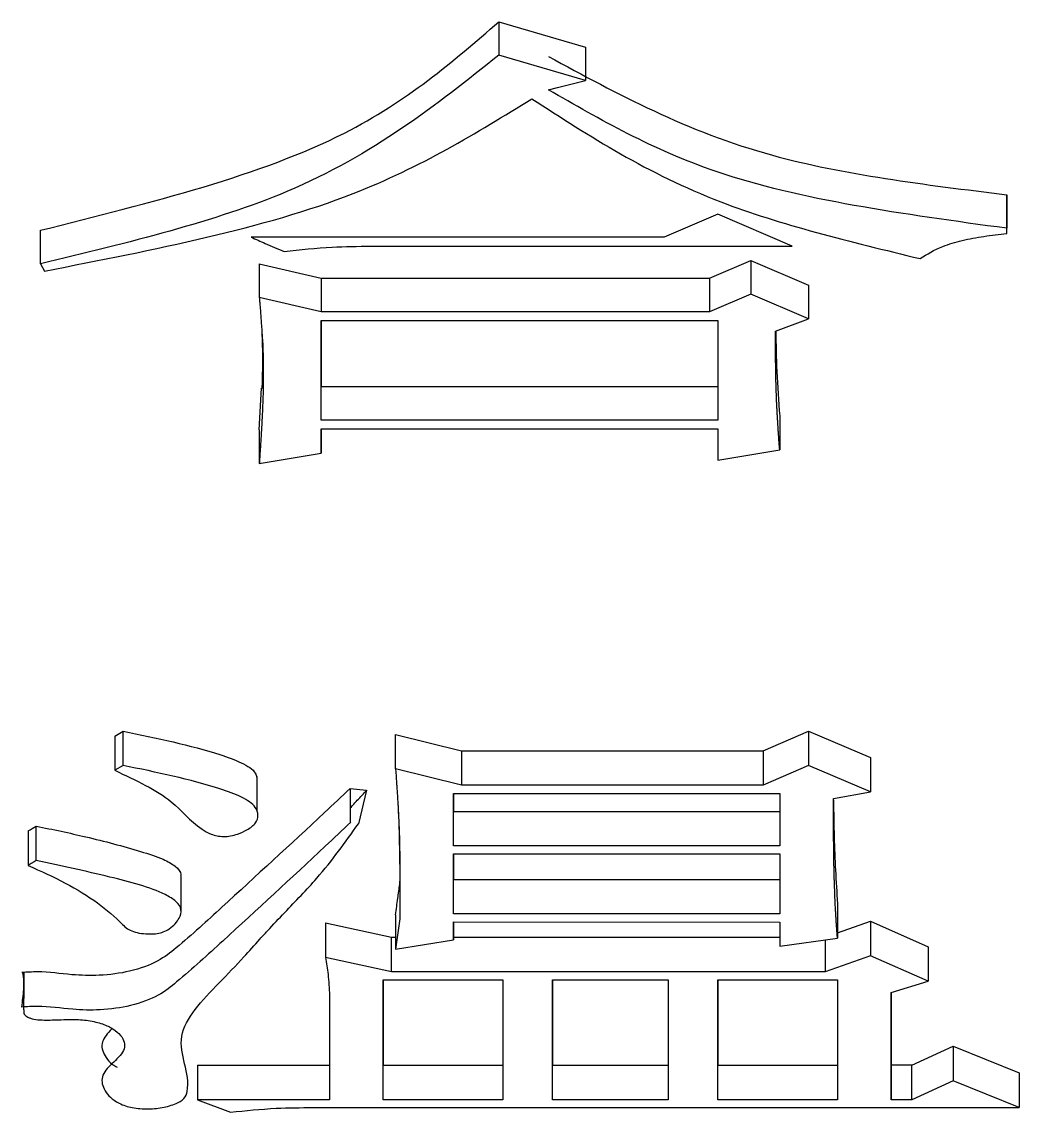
# Model space of a CAD drawing. Header units: millimetres. Extents: x 2126 to 3741, y 477 to 1658.
# Drawn here: x 2358.219 to 2360.832, y 819.694 to 822.55 of the extents above; entities that cross this region are included whole.
import ezdxf

# ---------------------------------------------------------------- set-up
doc = ezdxf.new("R2010")
doc.units = ezdxf.units.MM

msp = doc.modelspace()

# ---------------------------------------------------------------- linework, layer by layer
at = {"color": 7, "linetype": 'Continuous', "lineweight": 25}
for p, q in [((2359.4689, 822.5497), (2359.696, 822.4831)), ((2359.696, 822.483), (2359.696, 822.3957)), ((2359.696, 822.3957), (2359.4689, 822.4625)), ((2360.7994, 822.0968), (2360.7994, 822.0089)), ((2360.7994, 821.9949), (2360.7994, 822.0828)), ((2360.0422, 822.0463), (2359.9016, 821.9855)), ((2360.2369, 821.9622), (2360.0422, 822.0463)), ((2358.2681, 821.9157), (2358.2681, 822.0037)), ((2359.9016, 821.9855), (2358.8198, 821.9856)), ((2360.7994, 821.9949), (2360.7994, 822.0089)), ((2359.1335, 821.9622), (2360.2369, 821.9622)), ((2358.2681, 821.9157), (2358.279, 821.8971)), ((2358.8415, 821.9156), (2358.8415, 821.8275)), ((2358.8415, 821.9156), (2359.0037, 821.8787)), ((2360.0206, 821.8787), (2360.1287, 821.9249)), ((2360.1287, 821.9249), (2360.2802, 821.8602)), ((2360.1287, 821.9249), (2360.1287, 821.8368)), ((2359.0037, 821.8787), (2359.0037, 821.7905)), ((2359.0037, 821.8787), (2360.0206, 821.8787)), ((2360.0206, 821.8787), (2360.0206, 821.7905)), ((2360.2802, 821.8602), (2360.2802, 821.772)), ((2359.0037, 821.7905), (2358.8415, 821.8275)), ((2360.1287, 821.8368), (2360.0206, 821.7905)), ((2360.2802, 821.772), (2360.1287, 821.8368)), ((2360.0206, 821.7905), (2359.0037, 821.7905)), ((2359.0037, 821.7674), (2360.0422, 821.7674)), ((2359.0037, 821.5062), (2359.0037, 821.7674)), ((2359.0037, 821.7674), (2359.0037, 821.5947)), ((2360.0422, 821.7674), (2360.0422, 821.5062)), ((2360.1936, 821.7398), (2360.2802, 821.772)), ((2358.8415, 821.4814), (2358.8469, 821.5904)), ((2359.0037, 821.5062), (2359.0037, 821.5947)), ((2359.0037, 821.5947), (2360.0422, 821.5947)), ((2360.0422, 821.5062), (2359.0037, 821.5062)), ((2360.2045, 821.5176), (2360.2045, 821.4289)), ((2358.8415, 821.4814), (2358.8415, 821.3927)), ((2359.0037, 821.4199), (2359.0037, 821.4834)), ((2359.0037, 821.4834), (2360.0422, 821.4834)), ((2359.0037, 821.4834), (2359.0037, 821.4199)), ((2360.0422, 821.4834), (2360.0422, 821.4017)), ((2358.8415, 821.3927), (2359.0037, 821.4199)), ((2360.0422, 821.4017), (2360.2045, 821.4289)), ((2358.4629, 820.6791), (2358.4845, 820.692)), ((2358.4629, 820.6791), (2358.4629, 820.5894)), ((2359.1985, 820.5937), (2359.1985, 820.6834)), ((2359.1985, 820.6834), (2359.3715, 820.6403)), ((2360.1612, 820.6402), (2360.2802, 820.692)), ((2360.2802, 820.692), (2360.4425, 820.623)), ((2360.2802, 820.692), (2360.2802, 820.6023)), ((2359.3715, 820.6403), (2359.3715, 820.5505)), ((2359.3715, 820.6403), (2360.1612, 820.6402)), ((2360.1612, 820.6402), (2360.1612, 820.5505)), ((2360.4425, 820.623), (2360.4425, 820.5332)), ((2358.4845, 820.6023), (2358.4629, 820.5894)), ((2359.3715, 820.5505), (2359.1985, 820.5937)), ((2360.2802, 820.6023), (2360.1612, 820.5505)), ((2360.4425, 820.5332), (2360.2802, 820.6023)), ((2358.836, 820.4829), (2358.836, 820.5728)), ((2359.0795, 820.5415), (2359.1227, 820.5372)), ((2359.1227, 820.5372), (2359.1011, 820.4494)), ((2359.3499, 820.5289), (2360.2045, 820.5289)), ((2359.3499, 820.3917), (2359.3499, 820.5289)), ((2359.3499, 820.5289), (2359.3499, 820.4817)), ((2360.1612, 820.5505), (2359.3715, 820.5505)), ((2360.2045, 820.5289), (2360.2045, 820.3917)), ((2360.3451, 820.516), (2360.4425, 820.5332)), ((2359.3499, 820.3917), (2359.3499, 820.4817)), ((2359.3499, 820.4817), (2360.2045, 820.4816)), ((2358.2574, 820.3533), (2358.2574, 820.4433)), ((2358.2358, 820.4306), (2358.2358, 820.3405)), ((2360.2045, 820.3917), (2359.3499, 820.3917)), ((2359.3499, 820.3703), (2360.2045, 820.3703)), ((2359.3499, 820.2133), (2359.3499, 820.3703)), ((2359.3499, 820.3703), (2359.3499, 820.3035)), ((2360.2045, 820.3703), (2360.2045, 820.2133)), ((2358.6366, 820.2214), (2358.6366, 820.3125)), ((2359.2093, 820.2908), (2359.2093, 820.2987)), ((2359.3499, 820.2133), (2359.3499, 820.3035)), ((2359.3499, 820.3035), (2360.2045, 820.3035)), ((2359.2093, 820.2908), (2359.2093, 820.2006)), ((2360.2045, 820.2133), (2359.3499, 820.2133)), ((2360.3559, 820.2403), (2360.3559, 820.15)), ((2359.0146, 820.19), (2359.1877, 820.1523)), ((2359.0146, 820.19), (2359.0146, 820.0996)), ((2359.1985, 820.2109), (2359.1985, 820.1206)), ((2359.2093, 820.2006), (2359.1985, 820.1206)), ((2359.3499, 820.1922), (2360.2045, 820.1921)), ((2359.3499, 820.1458), (2359.3499, 820.1922)), ((2359.3499, 820.1922), (2359.3499, 820.1458)), ((2360.2045, 820.1921), (2360.2045, 820.129)), ((2360.3559, 820.1637), (2360.4425, 820.1942)), ((2360.4425, 820.1942), (2360.5939, 820.1273)), ((2360.4425, 820.1942), (2360.4425, 820.1038)), ((2359.1877, 820.0619), (2359.1877, 820.1523)), ((2359.1877, 820.1523), (2359.1985, 820.1523)), ((2359.1985, 820.1206), (2359.3499, 820.1458)), ((2359.3499, 820.1523), (2360.2045, 820.1523)), ((2360.2045, 820.129), (2360.3559, 820.15)), ((2360.3235, 820.1455), (2360.3235, 820.0619)), ((2360.5939, 820.1273), (2360.5939, 820.0368)), ((2359.1877, 820.0619), (2359.0146, 820.0996)), ((2360.4425, 820.1038), (2360.3235, 820.0619)), ((2360.5939, 820.0368), (2360.4425, 820.1038)), ((2358.2249, 819.9618), (2358.2249, 820.0524)), ((2359.166, 820.041), (2359.4797, 820.041)), ((2359.166, 819.7268), (2359.166, 820.041)), ((2359.166, 820.041), (2359.166, 819.8176)), ((2360.3235, 820.0619), (2359.1877, 820.0619)), ((2359.4797, 820.041), (2359.4797, 819.7267)), ((2359.6095, 820.041), (2359.9124, 820.041)), ((2359.6095, 819.7267), (2359.6095, 820.041)), ((2359.6095, 820.041), (2359.6095, 819.8176)), ((2359.9124, 820.041), (2359.9124, 819.7267)), ((2360.0422, 820.041), (2360.3559, 820.041)), ((2360.0422, 819.7267), (2360.0422, 820.041)), ((2360.0422, 820.041), (2360.0422, 819.8176)), ((2360.3559, 820.041), (2360.3559, 819.7267)), ((2360.4966, 820.0076), (2360.5939, 820.0368)), ((2360.5506, 819.8176), (2360.6588, 819.8667)), ((2360.6588, 819.8667), (2360.6588, 819.7759)), ((2360.6588, 819.8667), (2360.8319, 819.7972)), ((2358.6793, 819.8176), (2359.0254, 819.8176)), ((2359.166, 819.7268), (2359.166, 819.8176)), ((2359.166, 819.8176), (2359.4797, 819.8176)), ((2359.6095, 819.7267), (2359.6095, 819.8176)), ((2359.6095, 819.8176), (2359.9124, 819.8176)), ((2360.0422, 819.7267), (2360.0422, 819.8176)), ((2360.0422, 819.8176), (2360.3559, 819.8176)), ((2360.4966, 819.8176), (2360.4966, 819.7267)), ((2360.5506, 819.8176), (2360.4966, 819.8176)), ((2360.5506, 819.7267), (2360.5506, 819.8176)), ((2360.8319, 819.7972), (2360.8319, 819.7063)), ((2360.6588, 819.7759), (2360.5506, 819.7267)), ((2360.8319, 819.7063), (2360.6588, 819.7759)), ((2358.6793, 819.7268), (2358.7658, 819.6941)), ((2359.0254, 819.7268), (2358.6793, 819.7268)), ((2359.4797, 819.7267), (2359.166, 819.7268)), ((2359.9124, 819.7267), (2359.6095, 819.7267)), ((2360.3559, 819.7267), (2360.0422, 819.7267)), ((2360.5506, 819.7267), (2360.4966, 819.7267)), ((2358.9821, 819.7063), (2360.8319, 819.7063))]:
    msp.add_line(p, q, dxfattribs=at)
at = {"color": 7, "linetype": 'Continuous', "lineweight": 25, "flags": 128}
for points in [[(2359.5987, 822.3719), (2359.623, 822.3778), (2359.6473, 822.3838), (2359.6717, 822.3897), (2359.696, 822.3957)], [(2360.7994, 822.0828), (2360.7994, 822.0906), (2360.7994, 822.0968)], [(2358.4845, 820.6023), (2358.4845, 820.6356), (2358.4845, 820.6638), (2358.4845, 820.692)], [(2359.0795, 820.5415), (2359.0795, 820.5011), (2359.0795, 820.4763), (2359.0795, 820.4516)], [(2358.2358, 820.4306), (2358.2413, 820.4338), (2358.2468, 820.4371), (2358.2574, 820.4433)], [(2358.2574, 820.3533), (2358.2519, 820.3501), (2358.2438, 820.3453), (2358.2358, 820.3405)], [(2358.6793, 819.8176), (2358.6793, 819.7949), (2358.6793, 819.7722), (2358.6793, 819.7495), (2358.6793, 819.7268)]]:
    msp.add_lwpolyline(points, dxfattribs=at)
at = {"color": 7, "linetype": 'Continuous', "lineweight": 25}
for points, knots in [([(2358.2681, 822.0037), (2358.5585, 822.0762), (2359.0684, 822.2035), (2359.3483, 822.4455), (2359.4689, 822.5497)], [0, 0, 0, 0, 0.5693609, 1, 1, 1, 1]), ([(2359.4689, 822.5497), (2359.4689, 822.5424), (2359.4688, 822.5277), (2359.4688, 822.4986), (2359.4689, 822.4769), (2359.4689, 822.4625)], [0, 0, 0, 0, 0.252356, 0.504904, 1, 1, 1, 1]), ([(2359.4689, 822.4625), (2359.305, 822.3318), (2359.0067, 822.094), (2358.4976, 821.9711), (2358.2681, 821.9157)], [0, 0, 0, 0, 0.549466, 1, 1, 1, 1]), ([(2359.5987, 822.4593), (2359.7794, 822.3609), (2360.1081, 822.1818), (2360.5848, 822.1232), (2360.7994, 822.0968)], [0, 0, 0, 0, 0.5499053, 1, 1, 1, 1]), ([(2360.7994, 822.0089), (2360.5284, 822.0458), (2360.0516, 822.1109), (2359.7352, 822.2932), (2359.5987, 822.3719)], [0, 0, 0, 0, 0.568428, 1, 1, 1, 1]), ([(2358.279, 821.8971), (2358.5666, 821.953), (2359.0736, 822.0516), (2359.4099, 822.2586), (2359.5554, 822.3481)], [0, 0, 0, 0, 0.567325, 1, 1, 1, 1]), ([(2359.5554, 822.3481), (2359.7068, 822.2502), (2359.9814, 822.0725), (2360.3892, 821.9739), (2360.5722, 821.9296)], [0, 0, 0, 0, 0.551247, 1, 1, 1, 1]), ([(2358.8198, 821.9856), (2358.8322, 821.9802), (2358.8528, 821.9713), (2358.8816, 821.9589), (2358.8981, 821.9518), (2358.9064, 821.9483)], [0, 0, 0, 0, 0.428307, 0.714154, 1, 1, 1, 1]), ([(2360.5722, 821.9296), (2360.5906, 821.9411), (2360.6213, 821.9602), (2360.6822, 821.978), (2360.7392, 821.9887), (2360.7793, 821.9928), (2360.7994, 821.9949)], [0, 0, 0, 0, 0.329917, 0.550134, 0.774051, 1, 1, 1, 1]), ([(2358.9064, 821.9482), (2358.9482, 821.9528), (2359.023, 821.961), (2359.0997, 821.9618), (2359.1335, 821.9622)], [0, 0, 0, 0, 0.5590432, 1, 1, 1, 1]), ([(2358.8415, 821.8275), (2358.8419, 821.8231), (2358.8425, 821.8166), (2358.8434, 821.8056), (2358.8442, 821.7947), (2358.845, 821.7838), (2358.8458, 821.7728), (2358.8464, 821.7641), (2358.847, 821.7554), (2358.8475, 821.7488), (2358.8485, 821.7357), (2358.8517, 821.6899), (2358.8522, 821.6442), (2358.8518, 821.6031), (2358.8517, 821.5944), (2358.8515, 821.5857), (2358.8513, 821.5771), (2358.8511, 821.5684), (2358.8508, 821.5598), (2358.8505, 821.5533), (2358.8503, 821.5479), (2358.8501, 821.5425), (2358.8499, 821.5382), (2358.8498, 821.5338), (2358.8496, 821.5295), (2358.8494, 821.5252), (2358.8491, 821.5198), (2358.8489, 821.5155), (2358.8487, 821.5112), (2358.8485, 821.5069), (2358.8483, 821.5026), (2358.848, 821.4972), (2358.8478, 821.4929), (2358.8475, 821.4886), (2358.8473, 821.4843), (2358.847, 821.48), (2358.8468, 821.4756), (2358.8465, 821.4713), (2358.8463, 821.467), (2358.846, 821.4617), (2358.8457, 821.4574), (2358.8454, 821.452), (2358.8451, 821.4477), (2358.8448, 821.4434), (2358.8445, 821.4391), (2358.8443, 821.4348), (2358.8439, 821.4294), (2358.8436, 821.4252), (2358.8433, 821.4209), (2358.8431, 821.4166), (2358.8428, 821.4123), (2358.8425, 821.408), (2358.8422, 821.4038), (2358.8419, 821.3987), (2358.8416, 821.3947), (2358.8415, 821.3927)], [0, 0, 0, 0, 0.029904, 0.044856, 0.07476, 0.104664, 0.119616, 0.14952, 0.164472, 0.179424, 0.194376, 0.254184, 0.493446, 0.508398, 0.538302, 0.553254, 0.568206, 0.59811, 0.613062, 0.628014, 0.642966, 0.650442, 0.665394, 0.67287, 0.680346, 0.695298, 0.702774, 0.717726, 0.725202, 0.732678, 0.74763, 0.755106, 0.770057, 0.777533, 0.785009, 0.799961, 0.807437, 0.814913, 0.829865, 0.837341, 0.852293, 0.859769, 0.874721, 0.882197, 0.889673, 0.904625, 0.912101, 0.927053, 0.934529, 0.942005, 0.956957, 0.964433, 0.971909, 0.985954, 1, 1, 1, 1]), ([(2358.8477, 821.7463), (2358.8487, 821.7234), (2358.8503, 821.6894), (2358.8493, 821.6244), (2358.8486, 821.5995), (2358.8481, 821.5886), (2358.8482, 821.5896), (2358.8482, 821.5899)], [0, 0, 0, 0, 0.522823, 0.776202, 0.909765, 0.965766, 1, 1, 1, 1]), ([(2360.2045, 821.4289), (2360.204, 821.4352), (2360.2033, 821.4447), (2360.2024, 821.4573), (2360.2018, 821.4667), (2360.2011, 821.4762), (2360.2005, 821.4857), (2360.1999, 821.4951), (2360.1994, 821.503), (2360.199, 821.5094), (2360.1987, 821.5141), (2360.1985, 821.5189), (2360.1982, 821.5236), (2360.1979, 821.5283), (2360.1977, 821.5331), (2360.1974, 821.5378), (2360.1972, 821.5426), (2360.197, 821.5473), (2360.1967, 821.5521), (2360.1965, 821.5569), (2360.1963, 821.5616), (2360.1961, 821.5664), (2360.196, 821.5711), (2360.1958, 821.5759), (2360.1956, 821.5807), (2360.1955, 821.5854), (2360.1953, 821.5902), (2360.1952, 821.5949), (2360.195, 821.5997), (2360.1949, 821.6045), (2360.1948, 821.6092), (2360.1947, 821.614), (2360.1946, 821.6188), (2360.1945, 821.6236), (2360.1944, 821.6283), (2360.1944, 821.6331), (2360.1943, 821.6379), (2360.1942, 821.6427), (2360.1941, 821.6474), (2360.1941, 821.6522), (2360.194, 821.657), (2360.194, 821.6634), (2360.1939, 821.6698), (2360.1939, 821.6761), (2360.1938, 821.6809), (2360.1938, 821.6857), (2360.1938, 821.6905), (2360.1938, 821.6953), (2360.1937, 821.7001), (2360.1937, 821.7049), (2360.1937, 821.7097), (2360.1937, 821.7145), (2360.1937, 821.7185), (2360.1937, 821.7217), (2360.1937, 821.7241), (2360.1937, 821.7265), (2360.1937, 821.7289), (2360.1937, 821.7313), (2360.1936, 821.7337), (2360.1936, 821.7365), (2360.1936, 821.7385), (2360.1936, 821.7398)], [0, 0, 0, 0, 0.061285, 0.091928, 0.12257, 0.153213, 0.183855, 0.214498, 0.24514, 0.260462, 0.275783, 0.291104, 0.306426, 0.321747, 0.337068, 0.352389, 0.367711, 0.383032, 0.398353, 0.413674, 0.428996, 0.444317, 0.459638, 0.47496, 0.490281, 0.505602, 0.520923, 0.536245, 0.551566, 0.566887, 0.582209, 0.59753, 0.612851, 0.628172, 0.643494, 0.658815, 0.674136, 0.689457, 0.704779, 0.7201, 0.735421, 0.750743, 0.781385, 0.796706, 0.812028, 0.827349, 0.84267, 0.857991, 0.873313, 0.888634, 0.903955, 0.919277, 0.934598, 0.942258, 0.949919, 0.95758, 0.96524, 0.972901, 0.980562, 0.988222, 1, 1, 1, 1]), ([(2360.1943, 821.74), (2360.1949, 821.7046), (2360.1962, 821.6301), (2360.2016, 821.5563), (2360.2045, 821.5176)], [0, 0, 0, 0, 0.474595, 1, 1, 1, 1]), ([(2358.4845, 820.692), (2358.5729, 820.6738), (2358.6839, 820.6509), (2358.7956, 820.6106), (2358.8302, 820.5892), (2358.8336, 820.5753), (2358.8345, 820.5719)], [0, 0, 0, 0, 0.631295, 0.792978, 0.948304, 1, 1, 1, 1]), ([(2358.4629, 820.5894), (2358.5179, 820.5635), (2358.6154, 820.5177), (2358.662, 820.4524), (2358.7097, 820.4237), (2358.7301, 820.4176), (2358.7481, 820.4154), (2358.7673, 820.4175), (2358.7887, 820.4235), (2358.8131, 820.4344), (2358.834, 820.4512), (2358.8401, 820.4719), (2358.8325, 820.4962), (2358.7965, 820.5208), (2358.6829, 820.5611), (2358.5725, 820.5841), (2358.4845, 820.6023)], [0, 0, 0, 0, 0.207454, 0.367231, 0.400729, 0.416588, 0.431291, 0.448091, 0.466661, 0.497247, 0.538505, 0.578637, 0.620092, 0.68235, 0.74713, 1, 1, 1, 1]), ([(2359.1985, 820.5937), (2359.1986, 820.5916), (2359.1988, 820.5884), (2359.1992, 820.5831), (2359.1996, 820.5779), (2359.2, 820.5716), (2359.2004, 820.5653), (2359.2009, 820.559), (2359.2013, 820.5527), (2359.2018, 820.5443), (2359.2025, 820.5338), (2359.2033, 820.5212), (2359.2041, 820.5086), (2359.2056, 820.4835), (2359.207, 820.4543), (2359.2081, 820.4251), (2359.2085, 820.4105), (2359.2087, 820.4001), (2359.209, 820.3897), (2359.2092, 820.3772), (2359.2094, 820.3648), (2359.2096, 820.3523), (2359.2097, 820.3399), (2359.2097, 820.3274), (2359.2098, 820.315), (2359.2098, 820.3026), (2359.2098, 820.2922), (2359.2098, 820.284), (2359.2098, 820.2778), (2359.2098, 820.2716), (2359.2097, 820.2654), (2359.2097, 820.2592), (2359.2097, 820.253), (2359.2096, 820.2468), (2359.2096, 820.2407), (2359.2095, 820.2345), (2359.2095, 820.2283), (2359.2095, 820.2231), (2359.2094, 820.219), (2359.2094, 820.2159), (2359.2094, 820.2129), (2359.2094, 820.2098), (2359.2093, 820.2072), (2359.2093, 820.2041), (2359.2093, 820.2021), (2359.2093, 820.2006)], [0, 0, 0, 0, 0.015876, 0.023814, 0.03969, 0.055566, 0.071442, 0.087319, 0.103195, 0.119071, 0.150823, 0.182575, 0.214327, 0.246079, 0.373089, 0.436594, 0.468346, 0.484222, 0.515974, 0.547726, 0.579478, 0.611231, 0.642983, 0.674735, 0.706487, 0.738239, 0.769992, 0.785868, 0.801744, 0.81762, 0.833496, 0.849372, 0.865248, 0.881124, 0.897, 0.912876, 0.928753, 0.944629, 0.952567, 0.960505, 0.968443, 0.976381, 0.984319, 0.988288, 1, 1, 1, 1]), ([(2359.0795, 820.5415), (2359.0572, 820.5206), (2358.9456, 820.416), (2358.7932, 820.2766), (2358.6525, 820.147), (2358.5789, 820.0882), (2358.5082, 820.062), (2358.4266, 820.0506), (2358.3434, 820.0532), (2358.2774, 820.0634), (2358.2331, 820.0607), (2358.2194, 820.0599)], [0, 0, 0, 0, 0.1024351, 0.5121529, 0.6908177, 0.7518366, 0.8136757, 0.8676501, 0.91383, 0.9734792, 1, 1, 1, 1]), ([(2359.0795, 820.4908), (2359.0878, 820.4997), (2359.1004, 820.5133), (2359.1142, 820.5282), (2359.1202, 820.5345), (2359.1219, 820.5364), (2359.1225, 820.537), (2359.1227, 820.5372)], [0, 0, 0, 0, 0.57762, 0.877327, 0.960792, 0.985928, 1, 1, 1, 1]), ([(2360.3559, 820.15), (2360.3558, 820.152), (2360.3553, 820.1578), (2360.3546, 820.1676), (2360.3537, 820.1793), (2360.353, 820.1891), (2360.3524, 820.197), (2360.3521, 820.2029), (2360.3517, 820.2087), (2360.3514, 820.2146), (2360.351, 820.2205), (2360.3507, 820.2264), (2360.3504, 820.2323), (2360.3499, 820.2441), (2360.3482, 820.2854), (2360.3468, 820.3328), (2360.3463, 820.3744), (2360.3461, 820.3863), (2360.346, 820.3922), (2360.346, 820.3982), (2360.3459, 820.4041), (2360.3458, 820.4101), (2360.3458, 820.4161), (2360.3457, 820.422), (2360.3457, 820.428), (2360.3456, 820.434), (2360.3456, 820.4399), (2360.3455, 820.4459), (2360.3455, 820.4519), (2360.3454, 820.4578), (2360.3454, 820.4628), (2360.3454, 820.4668), (2360.3454, 820.4698), (2360.3453, 820.4728), (2360.3453, 820.4758), (2360.3453, 820.4788), (2360.3453, 820.4818), (2360.3453, 820.4848), (2360.3453, 820.4878), (2360.3452, 820.4908), (2360.3452, 820.4937), (2360.3452, 820.4967), (2360.3452, 820.4997), (2360.3452, 820.5027), (2360.3452, 820.5057), (2360.3451, 820.5087), (2360.3451, 820.5122), (2360.3451, 820.5146), (2360.3451, 820.516)], [0, 0, 0, 0, 0.016204, 0.048613, 0.081022, 0.11343, 0.129634, 0.145839, 0.162043, 0.178247, 0.194452, 0.210656, 0.22686, 0.243065, 0.307882, 0.567153, 0.631971, 0.648175, 0.664379, 0.680583, 0.696788, 0.712992, 0.729196, 0.745401, 0.761605, 0.777809, 0.794014, 0.810218, 0.826422, 0.842626, 0.858831, 0.866933, 0.875035, 0.883137, 0.891239, 0.899342, 0.907444, 0.915546, 0.923648, 0.93175, 0.939852, 0.947954, 0.956057, 0.964159, 0.972261, 0.980363, 0.988465, 1, 1, 1, 1]), ([(2360.3457, 820.5117), (2360.3457, 820.5112), (2360.3459, 820.4787), (2360.3469, 820.3879), (2360.3524, 820.2984), (2360.3559, 820.2403)], [0, 0, 0, 0, 0.005708, 0.354347, 1, 1, 1, 1]), ([(2359.2056, 820.4826), (2359.2069, 820.4454), (2359.2088, 820.3895), (2359.2093, 820.3296), (2359.2093, 820.2957), (2359.2093, 820.2946), (2359.2093, 820.2945)], [0, 0, 0, 0, 0.5664829, 0.8519745, 0.9816337, 1, 1, 1, 1]), ([(2359.0813, 820.4533), (2359.059, 820.4324), (2358.9476, 820.3278), (2358.7959, 820.1879), (2358.6537, 820.0582), (2358.5809, 819.9988), (2358.5107, 819.972), (2358.4289, 819.9602), (2358.3447, 819.9624), (2358.2781, 819.9729), (2358.233, 819.9702), (2358.2194, 819.9693)], [0, 0, 0, 0, 0.102062, 0.510275, 0.689515, 0.750609, 0.812535, 0.866745, 0.912849, 0.973626, 1, 1, 1, 1]), ([(2358.2249, 819.9618), (2358.2244, 819.9589), (2358.2232, 819.953), (2358.23, 819.946), (2358.2382, 819.9414), (2358.2494, 819.9377), (2358.2737, 819.9346), (2358.3043, 819.9357), (2358.3322, 819.9367), (2358.3605, 819.9374), (2358.3944, 819.935), (2358.4316, 819.9259), (2358.4605, 819.9123), (2358.4792, 819.8957), (2358.4891, 819.8778), (2358.4895, 819.8533), (2358.4598, 819.8254), (2358.4251, 819.7917), (2358.4313, 819.7545), (2358.4538, 819.7281), (2358.4815, 819.7137), (2358.4989, 819.7078), (2358.5185, 819.704), (2358.5397, 819.7024), (2358.5613, 819.7026), (2358.5824, 819.7048), (2358.6022, 819.7091), (2358.6198, 819.7149), (2358.6345, 819.7219), (2358.6489, 819.7327), (2358.6653, 819.7904), (2358.6002, 819.8935), (2358.7149, 820.0104), (2358.7946, 820.0929), (2358.833, 820.1361), (2358.8537, 820.159), (2358.8753, 820.1825), (2358.9208, 820.231), (2359.0106, 820.3224), (2359.0669, 820.4015), (2359.1011, 820.4494)], [0, 0, 0, 0, 0.0074279, 0.0151088, 0.018668, 0.0222618, 0.0303146, 0.0455372, 0.055335, 0.060934, 0.0765041, 0.0919131, 0.1068343, 0.1230066, 0.1386606, 0.1541664, 0.1852101, 0.2165399, 0.2480608, 0.27952, 0.2881035, 0.2959962, 0.3035999, 0.3113608, 0.3192842, 0.3270087, 0.3349183, 0.3433715, 0.3513163, 0.3590478, 0.3751738, 0.500216, 0.6249565, 0.6874438, 0.7294723, 0.7423687, 0.7498533, 0.7933768, 0.8747081, 1, 1, 1, 1]), ([(2358.2574, 820.4434), (2358.3009, 820.4343), (2358.3953, 820.4147), (2358.5054, 820.3851), (2358.5865, 820.3597), (2358.6229, 820.3388), (2358.6375, 820.3224), (2358.6356, 820.3135), (2358.6353, 820.3122)], [0, 0, 0, 0, 0.286852, 0.622404, 0.772133, 0.876755, 0.981673, 1, 1, 1, 1]), ([(2358.2358, 820.3405), (2358.2693, 820.3255), (2358.3707, 820.2798), (2358.4501, 820.2209), (2358.4939, 820.1748), (2358.5112, 820.1666), (2358.5325, 820.1618), (2358.5544, 820.1603), (2358.5746, 820.1617), (2358.5923, 820.1663), (2358.6155, 820.1793), (2358.6319, 820.1995), (2358.6397, 820.2244), (2358.6261, 820.2464), (2358.5701, 820.2796), (2358.4396, 820.3138), (2358.3218, 820.3394), (2358.2574, 820.3533)], [0, 0, 0, 0, 0.118686, 0.359193, 0.382947, 0.402076, 0.42122, 0.441112, 0.455767, 0.470498, 0.490907, 0.5484, 0.590659, 0.633123, 0.67426, 0.821854, 1, 1, 1, 1]), ([(2359.1985, 820.2109), (2359.1995, 820.2182), (2359.2014, 820.2326), (2359.205, 820.2592), (2359.2076, 820.2786), (2359.2093, 820.2908)], [0, 0, 0, 0, 0.271354, 0.542708, 1, 1, 1, 1]), ([(2359.0146, 820.0996), (2359.0172, 820.0848), (2359.0214, 820.0606), (2359.024, 820.0272), (2359.0249, 820.0086), (2359.0254, 819.9993)], [0, 0, 0, 0, 0.443386, 0.721661, 1, 1, 1, 1]), ([(2358.2194, 819.9693), (2358.2214, 819.9846), (2358.2249, 820.0114), (2358.2252, 820.0408), (2358.2232, 820.0556), (2358.2214, 820.0591), (2358.2204, 820.0598), (2358.2198, 820.0599), (2358.2196, 820.0599), (2358.2194, 820.0599)], [0, 0, 0, 0, 0.4936042, 0.8618762, 0.9556623, 0.9820838, 0.9915388, 0.9957956, 1, 1, 1, 1]), ([(2358.2249, 820.0524), (2358.2249, 820.054), (2358.2249, 820.0565), (2358.2249, 820.0591), (2358.2249, 820.0597), (2358.2249, 820.0597), (2358.2249, 820.0597), (2358.2249, 820.0548), (2358.2249, 820.0363), (2358.2249, 820.0155), (2358.2249, 819.9993), (2358.2249, 819.9916)], [0, 0, 0, 0, 0.130494, 0.199379, 0.207103, 0.209603, 0.211282, 0.211887, 0.478621, 0.750544, 1, 1, 1, 1]), ([(2359.0254, 819.9993), (2359.0254, 819.9536), (2359.0254, 819.8621), (2359.0254, 819.7719), (2359.0254, 819.7268)], [0, 0, 0, 0, 0.499996, 1, 1, 1, 1]), ([(2360.4966, 819.7267), (2360.4966, 819.7678), (2360.4966, 819.8608), (2360.4966, 819.955), (2360.4966, 820.0076)], [0, 0, 0, 0, 0.44202, 1, 1, 1, 1]), ([(2360.4966, 820.0076), (2360.4966, 819.9962), (2360.4966, 819.9323), (2360.4966, 819.8693), (2360.4966, 819.8176)], [0, 0, 0, 0, 0.178373, 1, 1, 1, 1]), ([(2358.4561, 819.9131), (2358.4543, 819.9113), (2358.4419, 819.8986), (2358.423, 819.8731), (2358.4351, 819.8425), (2358.4515, 819.8218), (2358.4649, 819.8145), (2358.469, 819.8122)], [0, 0, 0, 0, 0.056784, 0.388506, 0.737485, 0.920114, 1, 1, 1, 1]), ([(2358.7658, 819.6941), (2358.8055, 819.6981), (2358.8767, 819.7054), (2358.9499, 819.706), (2358.9821, 819.7063)], [0, 0, 0, 0, 0.558835, 1, 1, 1, 1])]:
    msp.add_open_spline(points, degree=3, knots=knots, dxfattribs=at)

doc.saveas('drawing.dxf')
